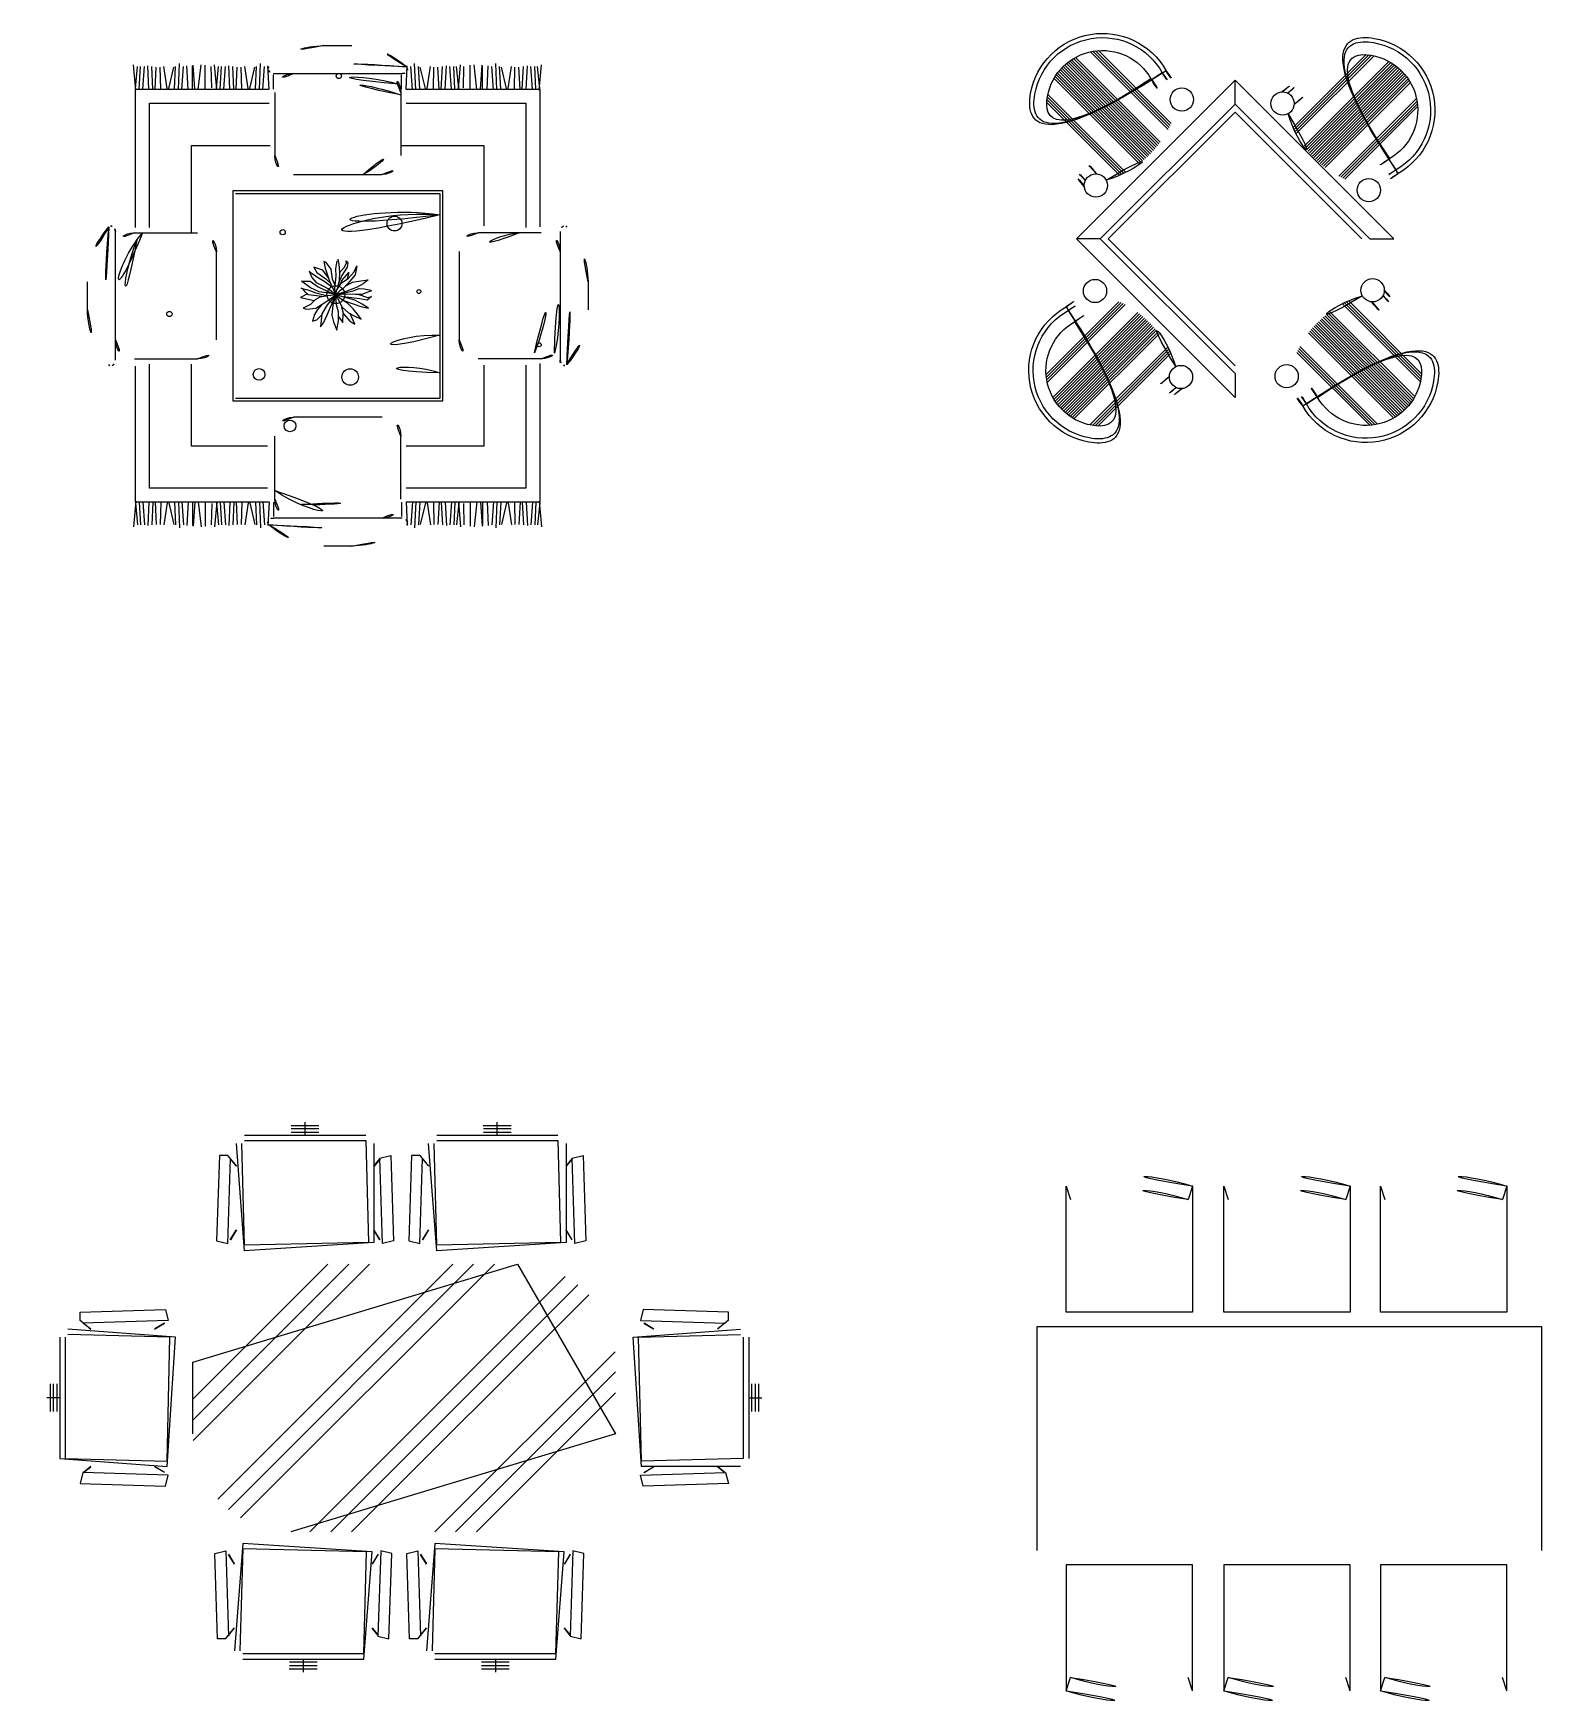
# Model space of a CAD drawing. Header units: millimetres. Extents: x -36495272392165 to 352544598049420, y -228287860276617 to 83349.
# Drawn here: x 961484830480.4 to 961484830692.2, y -675590103975.1 to -675590103740.9 of the extents above; entities that cross this region are included whole.
import ezdxf

# ---------------------------------------------------------------- set-up
doc = ezdxf.new("R2010")
doc.units = ezdxf.units.MM
doc.header["$MEASUREMENT"] = 0
pattern_1 = [(0, (-124079.763, 112233.095), (12.5, 21.650635), [3.125, -21.875]), (90, (-124078.2, 112233.095), (-12.5, 21.6506351), [1.5625, -41.73877]), (90, (-124077.81, 112233.095), (-12.5, 21.6506351), [1.25, -42.05127]), (90, (-124078.591, 112233.095), (-12.5, 21.6506351), [1.25, -42.05127]), (60, (-124077.419, 112233.095), (-12.5, 21.650635), [1, -24]), (120, (-124078.981, 112233.095), (-25, 1e-08), [1, -24])]

# ---------------------------------------------------------------- blocks, each defined once
blk = doc.blocks.new('dining_sets')
at = {"true_color": 0x000000}
h = blk.add_hatch(dxfattribs=at)
h.set_pattern_fill('SWAMP', color=18, scale=25, style=0)
h.set_pattern_definition(pattern_1)
h.paths.add_polyline_path([(1805.4, 17579.7), (1805.4, 17729.7), (1374.8, 17729.7), (1374.8, 17286), (1524.8, 17267.6), (1524.8, 17579.7)])
h = blk.add_hatch(dxfattribs=at)
h.set_pattern_fill('SWAMP', color=18, scale=25, style=0)
h.set_pattern_definition(pattern_1)
h.paths.add_polyline_path([(2288.1, 17579.7), (2288.1, 17729.7), (2718.7, 17729.7), (2718.7, 17286), (2568.7, 17267.6), (2568.7, 17579.7)])
h = blk.add_hatch(dxfattribs=at)
h.set_pattern_fill('AR-CONC,_O', color=18, angle=135)
h.set_pattern_definition([(185, (26505.54, 14996.67), (-117.5534, 140.0947), [19.05, -209.55]), (130, (26505.54, 14996.67), (-110.177, -160.0179), [15.24, -167.64]), (235.451, (26495.74, 15008.34), (-227.7302, -19.9222), [16.19, -178.09]), (181.1842, (26469.61, 14960.75), (-161.9534, 221.4102), [28.575, -314.325]), (231.6356, (26456.12, 14979.2), (-342.8264, -7.086), [24.285, -267.135]), (126.184, (26469.61, 14960.75), (-342.8264, -7.0856), [22.86, -251.46]), (156, (26460.63, 14987.69), (-34.8953, 179.5206), [19.05, -209.55]), (101, (26460.63, 14987.69), (-173.9412, -86.54), [15.24, -167.64]), (206.4514, (26457.73, 15002.65), (-208.8365, 92.98), [16.19, -178.09]), (172.5, (26505.536, 14996.67), (-61.97341, -57.60547), [0, -165.608, 0, -170.18, 0, -168.275]), (142.5, (26505.54, 14996.67), (-118.087, -23.58973), [0, -97.028, 0, -161.798, 0, -64.135]), (102.5, (26545.59, 14956.615), (-91.8262, 99.92786), [0, -63.5, 0, -198.12, 0, -262.89]), (92.5, (26563.55, 14938.65), (-122.7224, 86.7639), [0, -82.55, 0, -131.572, 0, -186.69])])
h.paths.add_polyline_path([(5247.5, 16793.4), (5700, 17246), (5247.5, 17698.5), (4794.9, 17246)])
h = blk.add_hatch(dxfattribs=at)
h.set_pattern_fill('SWAMP', color=18, scale=25, style=0)
h.set_pattern_definition(pattern_1)
h.paths.add_polyline_path([(1805.4, 16505.7), (1805.4, 16355.7), (1374.8, 16355.7), (1374.8, 16799.4), (1524.8, 16817.8), (1524.8, 16505.7)])
h = blk.add_hatch(dxfattribs=at)
h.set_pattern_fill('SWAMP', color=18, scale=25, style=0)
h.set_pattern_definition(pattern_1)
h.paths.add_polyline_path([(2288.1, 16505.7), (2288.1, 16355.7), (2718.7, 16355.7), (2718.7, 16799.4), (2568.7, 16817.8), (2568.7, 16505.7)])
at = {"color": 18, "true_color": 0x000000}
for p, q in [((1997.1, 17935.7), (2096.2, 17935.7)), ((5008.8, 17636), (4731.3, 17913.4)), ((5012.5, 17643.1), (4740.4, 17915.2)), ((5016.1, 17650.3), (4749.8, 17916.6)), ((5019.5, 17657.7), (4759.7, 17917.6)), ((1326.5, 17776.4), (1318.4, 17867.3)), ((1324.5, 17782.4), (1332.6, 17861.2)), ((1338.6, 17779.7), (1342.7, 17861.2)), ((1350.8, 17779.7), (1356.8, 17861.2)), ((1373, 17779.7), (1369, 17863.2)), ((1387.2, 17779.7), (1383.1, 17861.2)), ((1395.2, 17778.4), (1399.3, 17859.2)), ((1415.4, 17780.4), (1413.4, 17859.2)), ((1437.7, 17782.4), (1425.6, 17861.2)), ((1443.7, 17782.4), (1461.9, 17859.2)), ((1464, 17780.4), (1468, 17861.2)), ((1478.1, 17778.4), (1482.1, 17871.3)), ((1490.2, 17778.4), (1496.3, 17861.2)), ((1512.5, 17778.4), (1508.4, 17863.2)), ((1528.6, 17780.4), (1528.6, 17863.2)), ((1536.2, 17779.7), (1530.6, 17865.2)), ((1548.8, 17778.4), (1558.9, 17867.3)), ((1573.1, 17779.7), (1573.1, 17865.2)), ((1597.3, 17784.5), (1595.3, 17861.2)), ((1615.2, 17779.7), (1607.4, 17867.3)), ((1613.5, 17782.4), (1621.6, 17861.2)), ((1627.7, 17779.7), (1631.7, 17861.2)), ((1639.8, 17779.7), (1645.8, 17861.2)), ((1662, 17779.7), (1658, 17863.2)), ((1676.2, 17779.7), (1672.1, 17861.2)), ((1684.2, 17778.4), (1688.3, 17859.2)), ((1704.4, 17780.4), (1702.4, 17859.2)), ((1726.7, 17782.4), (1714.6, 17861.2)), ((1732.7, 17782.4), (1750.9, 17859.2)), ((1753, 17780.4), (1757, 17861.2)), ((1767.1, 17778.4), (1771.1, 17871.3)), ((1779.2, 17778.4), (1785.3, 17861.2)), ((1801.5, 17778.4), (1797.4, 17863.2)), ((2290.6, 17778.4), (2294.6, 17863.2)), ((2312.8, 17778.4), (2306.8, 17861.2)), ((2325, 17778.4), (2320.9, 17871.3)), ((2339.1, 17780.4), (2335.1, 17861.2)), ((2359.3, 17782.4), (2341.1, 17859.2)), ((2365.4, 17782.4), (2377.5, 17861.2)), ((2387.6, 17780.4), (2389.6, 17859.2)), ((2407.8, 17778.4), (2403.8, 17859.2)), ((2415.9, 17779.7), (2419.9, 17861.2)), ((2430, 17779.7), (2434.1, 17863.2)), ((2452.3, 17779.7), (2446.2, 17861.2)), ((2464.4, 17779.7), (2460.4, 17861.2)), ((2478.5, 17782.4), (2470.5, 17861.2)), ((2476.8, 17779.7), (2484.6, 17867.3)), ((2494.7, 17784.5), (2496.7, 17861.2)), ((2519, 17779.7), (2519, 17865.2)), ((2543.2, 17778.4), (2533.1, 17867.3)), ((2555.8, 17779.7), (2561.4, 17865.2)), ((2563.4, 17780.4), (2563.4, 17863.2)), ((2579.6, 17778.4), (2583.6, 17863.2)), ((2601.8, 17778.4), (2595.8, 17861.2)), ((2614, 17778.4), (2609.9, 17871.3)), ((2628.1, 17780.4), (2624.1, 17861.2)), ((2648.3, 17782.4), (2630.1, 17859.2)), ((2654.4, 17782.4), (2666.5, 17861.2)), ((2676.6, 17780.4), (2678.6, 17859.2)), ((2696.8, 17778.4), (2692.8, 17859.2)), ((2704.9, 17779.7), (2708.9, 17861.2)), ((2719, 17779.7), (2723.1, 17863.2)), ((2741.3, 17779.7), (2735.2, 17861.2)), ((2753.4, 17779.7), (2749.4, 17861.2)), ((2767.5, 17782.4), (2759.5, 17861.2)), ((2765.5, 17776.4), (2773.6, 17867.3)), ((4934.6, 17539.3), (4624.1, 17849.8)), ((4940.1, 17544.6), (4629.2, 17855.5)), ((4945.6, 17549.9), (4634.6, 17860.9)), ((4950.9, 17555.4), (4640.1, 17866.2)), ((4956.1, 17561.1), (4645.9, 17871.2)), ((4961.2, 17566.8), (4651.9, 17876.1)), ((4966.2, 17572.6), (4658, 17880.7)), ((4971, 17578.6), (4664.4, 17885.1)), ((4975.8, 17584.6), (4671.1, 17889.3)), ((4980.4, 17590.8), (4677.9, 17893.3)), ((5454.9, 17643.5), (5714.7, 17903.4)), ((5458.3, 17636.1), (5724.6, 17902.4)), ((5461.9, 17628.9), (5734, 17901)), ((5465.6, 17621.7), (5743.1, 17899.2)), ((5494, 17576.6), (5796.5, 17879.1)), ((5498.6, 17570.4), (5803.4, 17875.1)), ((5503.4, 17564.3), (5810, 17870.9)), ((5508.3, 17558.4), (5816.4, 17866.5)), ((5513.3, 17552.6), (5822.6, 17861.9)), ((5518.3, 17546.8), (5828.5, 17857)), ((5523.6, 17541.2), (5834.3, 17852)), ((1816.6, 17835.7), (2276.6, 17835.7)), ((1817.6, 17780.4), (1817.6, 17831.6)), ((2274.4, 17780.4), (2274.4, 17831.6)), ((4905.2, 17514.6), (4601.6, 17818.2)), ((4911.3, 17519.3), (4605.6, 17824.9)), ((4917.3, 17524.1), (4609.9, 17831.5)), ((4923.2, 17529.1), (4614.4, 17837.8)), ((4928.9, 17534.1), (4619.1, 17843.9)), ((5247.5, 17726.8), (5247.5, 17811.7)), ((5528.9, 17535.7), (5839.9, 17846.7)), ((5534.3, 17530.3), (5845.2, 17841.2)), ((5539.9, 17525.1), (5850.3, 17835.6)), ((5545.5, 17519.9), (5855.3, 17829.7)), ((5551.3, 17514.8), (5860, 17823.6)), ((5557.2, 17509.9), (5864.5, 17817.3)), ((5563.2, 17505.1), (5868.8, 17810.7)), ((5569.3, 17500.4), (5872.8, 17804)), ((1821.6, 17768.2), (1821.6, 17543.2)), ((2271.6, 17768.2), (2271.6, 17543.2)), ((4835.3, 17473.1), (4575.7, 17732.6)), ((4842.6, 17476.5), (4576.6, 17742.5)), ((4849.9, 17480.1), (4578, 17752)), ((4857, 17483.8), (4579.7, 17761.1)), ((5617.4, 17469.6), (5894.7, 17746.9)), ((5624.6, 17465.9), (5896.5, 17737.8)), ((5631.8, 17462.3), (5897.8, 17728.3)), ((5639.2, 17458.9), (5898.7, 17718.4)), ((1889.1, 17475.7), (2204.1, 17475.7)), ((2421.8, 17417.7), (1671.8, 17417.7)), ((1671.8, 17417.7), (1671.8, 16667.7)), ((2421.8, 16667.7), (2421.8, 17417.7)), ((1253.7, 16812.6), (1253.7, 17272.6)), ((1321.2, 17267.6), (1546.2, 17267.6)), ((2772.3, 17267.8), (2547.3, 17267.8)), ((2839.8, 17272.8), (2839.8, 16812.8)), ((1613.7, 16885.1), (1613.7, 17200.1)), ((2479.8, 17200.3), (2479.8, 16885.3)), ((4766.7, 17246), (4681.8, 17246)), ((5728.3, 17246), (5813.2, 17246)), ((1993.7, 17134.2), (1960.7, 17145.1)), ((1960.7, 17145.1), (1972.3, 17126.3)), ((2013.6, 17106.5), (1993.7, 17134.2)), ((2005.4, 17161.8), (1996.7, 17165.4)), ((1996.7, 17165.4), (2001.1, 17142)), ((2001.1, 17142), (2017.6, 17095)), ((2023.4, 17137.8), (2005.4, 17161.8)), ((2027.3, 17101.8), (2023.4, 17137.8)), ((2039.5, 17138.8), (2043.9, 17167.5)), ((2040.5, 17112.8), (2039.5, 17138.8)), ((2046.3, 17173.8), (2050.2, 17155.5)), ((2050.2, 17155.5), (2052.2, 17125.8)), ((2052.1, 17123.2), (2069.2, 17144.1)), ((2079.9, 17145.1), (2061.4, 17114.9)), ((2069.2, 17144.1), (2077.5, 17159.2)), ((2077.5, 17159.2), (2077, 17168.1)), ((2077, 17168.1), (2082.8, 17159.2)), ((2082.8, 17159.2), (2079.9, 17145.1)), ((2105.2, 17128.9), (2115, 17149.8)), ((2115, 17149.8), (2109.1, 17117.5)), ((1153.7, 16993), (1153.7, 17092.1)), ((1917.3, 17094.5), (1948, 17095)), ((1949, 17071.6), (1917.3, 17094.5)), ((1945.1, 17130.5), (1953.8, 17108.6)), ((1955.8, 17120.6), (1945.1, 17130.5)), ((1948, 17095), (1977.2, 17075.2)), ((1953.8, 17108.6), (1969.9, 17090.3)), ((1974.8, 17108.6), (1955.8, 17120.6)), ((1969.9, 17090.3), (1995.2, 17076.8)), ((1972.3, 17126.3), (2004, 17102.9)), ((2000.6, 17092.9), (1974.8, 17108.6)), ((1977.2, 17075.2), (2028.5, 17049.8)), ((1995.2, 17076.8), (2017.1, 17064.8)), ((2028.5, 17071.5), (2000.6, 17092.9)), ((2004, 17102.9), (2020.5, 17087.7)), ((2017.6, 17095), (2040, 17046.8)), ((2036.9, 17080.4), (2027.3, 17101.8)), ((2035.6, 17068.4), (2040.5, 17112.8)), ((2043.4, 17063.7), (2059.7, 17089.4)), ((2051.2, 17097.6), (2045.9, 17069.6)), ((2061.4, 17114.9), (2048.6, 17084.3)), ((2052.2, 17125.8), (2051.2, 17097.6)), ((2061.6, 17097.4), (2054.2, 17082.1)), ((2059.7, 17089.4), (2083.8, 17104.9)), ((2061.6, 17097.4), (2085.8, 17126.3)), ((2081.4, 17085.6), (2066.3, 17069)), ((2075.1, 17078.7), (2098.9, 17091.4)), ((2085.8, 17126.3), (2079.9, 17102.9)), ((2089.2, 17095.6), (2081.4, 17085.6)), ((2083.8, 17104.9), (2105.2, 17128.9)), ((2109.1, 17117.5), (2089.2, 17095.6)), ((2098.9, 17091.4), (2128.6, 17096.6)), ((2137.4, 17085.6), (2113.5, 17072.1)), ((2128.6, 17096.6), (2154.9, 17099.7)), ((2154.9, 17099.7), (2137.4, 17085.6)), ((2939.8, 17092.4), (2939.8, 16993.3)), ((1938.4, 17049.4), (1913.9, 17037.1)), ((1913.9, 17037.1), (1962.1, 17025.7)), ((1922.7, 17066.9), (1916.4, 17070.5)), ((1916.4, 17070.5), (1940.2, 17063.7)), ((1931, 17055.9), (1922.7, 17066.9)), ((1941.7, 17046.5), (1931, 17055.9)), ((1940.2, 17063.7), (1968.4, 17052.8)), ((1989.4, 17039.8), (1941.7, 17046.5)), ((1980.6, 17057), (1949, 17071.6)), ((1966.5, 17028.3), (1949, 17012.1)), ((1983, 17038.2), (1966.5, 17028.3)), ((1968, 16998.6), (2000.6, 17018.4)), ((1968.4, 17052.8), (2001.5, 17045.5)), ((2023, 17051.2), (1980.6, 17057)), ((2010.8, 17042.4), (1983, 17038.2)), ((2000.6, 17018.4), (2040, 17046.8)), ((2001.5, 17045.5), (2019.2, 17043.5)), ((2040, 17046.8), (2008.4, 17011.1)), ((2009.8, 16977.2), (2040, 17046.8)), ((2040, 17046.8), (2010.8, 17042.4)), ((2017.1, 17064.8), (2040, 17046.8)), ((2040, 17046.8), (2023, 17051.2)), ((2040, 17046.8), (2029.3, 17010)), ((2040, 17046.8), (2035.6, 17068.4)), ((2040, 17046.8), (2043.4, 17063.7)), ((2082.3, 17061.1), (2040, 17046.8)), ((2054.1, 17060.6), (2040, 17046.8)), ((2040, 17046.8), (2101.8, 17060.6)), ((2078.5, 17048.1), (2040, 17046.8)), ((2040, 17046.8), (2061.9, 17001.7)), ((2060.4, 17029.8), (2040, 17046.8)), ((2107.2, 17026.7), (2040, 17046.8)), ((2041.5, 17011.1), (2040, 17046.8)), ((2066.3, 17069), (2054.1, 17060.6)), ((2080.9, 17016.8), (2060.4, 17029.8)), ((2125.2, 17031.4), (2065.5, 17039.2)), ((2067, 17025.7), (2104.7, 17012.6)), ((2108.6, 17047.6), (2078.5, 17048.1)), ((2101.3, 16996.5), (2080.9, 17016.8)), ((2097, 17066.4), (2082.3, 17061.1)), ((2113.5, 17072.1), (2097, 17066.4)), ((2101.8, 17060.6), (2123.2, 17068.4)), ((2133.9, 17013.2), (2107.2, 17026.7)), ((2132.5, 17047.1), (2108.6, 17047.6)), ((2122.3, 17047.3), (2152.9, 17036.6)), ((2123.2, 17068.4), (2140.3, 17067.4)), ((2151.5, 17027.8), (2125.2, 17031.4)), ((2153.4, 17055.9), (2132.5, 17047.1)), ((2140.3, 17067.4), (2160.2, 17064.3)), ((2166.6, 17040.3), (2151.5, 17027.8)), ((2152.9, 17036.6), (2166.6, 17040.3)), ((2166.6, 17061.1), (2153.4, 17055.9)), ((2160.2, 17064.3), (2166.6, 17061.1)), ((4833.2, 17021.8), (4573.4, 16762)), ((4840.6, 17018.4), (4574.4, 16752.1)), ((5638.1, 17017.5), (5910.2, 16745.4)), ((5645.4, 17021.1), (5911.6, 16754.8)), ((5652.8, 17024.5), (5912.6, 16764.6)), ((1949, 17012.1), (1922.7, 16999.1)), ((1922.7, 16999.1), (1936.3, 16994.9)), ((1936.3, 16994.9), (1968, 16998.6)), ((1964.1, 16976.1), (1956.3, 16952.6)), ((1956.3, 16952.6), (1972.3, 16957.3)), ((1974.8, 16993.9), (1964.1, 16976.1)), ((1972.3, 16957.3), (1988.9, 16974)), ((1991, 17012.6), (1974.8, 16993.9)), ((1989.9, 16978.7), (1985, 16932.3)), ((2008.4, 17011.1), (1989.9, 16978.7)), ((1995.7, 16946.4), (2009.8, 16977.2)), ((2029.3, 17010), (2025.9, 16974)), ((2025.9, 16974), (2031.7, 16950)), ((2048.8, 16985.5), (2041.5, 17011.1)), ((2049.7, 16953.7), (2048.8, 16985.5)), ((2049.7, 16968.3), (2064.3, 16947.4)), ((2066.8, 16979.8), (2060.9, 17002.7)), ((2061.9, 17001.7), (2084.8, 16982.4)), ((2064.3, 16947.4), (2066.3, 16979.8)), ((2066.3, 16979.8), (2091.6, 16949.5)), ((2084.8, 16982.4), (2105.2, 16971.4)), ((2101.3, 16954.2), (2090.6, 16979.3)), ((2120.8, 16972.5), (2101.3, 16996.5)), ((2104.7, 17012.6), (2129.1, 17004.3)), ((2105.2, 16971.4), (2129.6, 16958.9)), ((2129.6, 16958.9), (2120.8, 16972.5)), ((2129.1, 17004.3), (2156.8, 16999.1)), ((2156.8, 16999.1), (2133.9, 17013.2)), ((4847.9, 17014.8), (4575.8, 16742.7)), ((4855, 17011.2), (4577.5, 16733.7)), ((4900.2, 16982.7), (4597.7, 16680.3)), ((4906.3, 16978.1), (4601.6, 16673.4)), ((4912.4, 16973.4), (4605.8, 16666.8)), ((4918.4, 16968.5), (4610.2, 16660.4)), ((4924.2, 16963.5), (4614.9, 16654.2)), ((4929.9, 16958.4), (4619.7, 16648.2)), ((5550.5, 16955.8), (5861.2, 16645.1)), ((5556.1, 16961), (5866.3, 16650.9)), ((5561.8, 16966.1), (5871.1, 16656.8)), ((5567.6, 16971.1), (5875.8, 16663)), ((5573.6, 16976), (5880.2, 16669.4)), ((5579.7, 16980.8), (5884.4, 16676)), ((5585.8, 16985.4), (5888.3, 16682.9)), ((5631, 17013.8), (5908.5, 16736.3)), ((1985, 16932.3), (1995.7, 16946.4)), ((2031.7, 16950), (2043.4, 16919.8)), ((2043.4, 16919.8), (2049.7, 16953.7)), ((2091.6, 16949.5), (2107.7, 16941.2)), ((2107.7, 16941.2), (2101.3, 16954.2)), ((4935.5, 16953.2), (4624.8, 16642.4)), ((4941, 16947.9), (4630, 16636.9)), ((4946.4, 16942.4), (4635.5, 16631.5)), ((4951.7, 16936.9), (4641.2, 16626.4)), ((4956.9, 16931.2), (4647.1, 16621.5)), ((4961.9, 16925.5), (4653.2, 16616.8)), ((4966.8, 16919.6), (4659.5, 16612.3)), ((4971.7, 16913.6), (4666, 16608)), ((4976.4, 16907.5), (4672.8, 16603.9)), ((5509.6, 16910.1), (5813.2, 16606.6)), ((5514.3, 16916.2), (5820, 16610.6)), ((5519.2, 16922.2), (5826.5, 16614.9)), ((5524.1, 16928.1), (5832.8, 16619.4)), ((5529.1, 16933.9), (5838.9, 16624.1)), ((5534.3, 16939.5), (5844.8, 16629)), ((5539.6, 16945.1), (5850.5, 16634.2)), ((5545, 16950.5), (5856, 16639.5)), ((5007.2, 16859.3), (4729.9, 16582)), ((5010.9, 16852.2), (4739, 16580.3)), ((5014.5, 16845), (4748.4, 16578.9)), ((5017.9, 16837.6), (4758.3, 16578)), ((5468.1, 16840.2), (5727.7, 16580.7)), ((5471.5, 16847.6), (5737.6, 16581.6)), ((5475.1, 16854.8), (5747, 16582.9)), ((5478.8, 16862), (5756.1, 16584.7)), ((1321.2, 16817.6), (1546.2, 16817.6)), ((2772.3, 16817.8), (2547.3, 16817.8)), ((5247.5, 16765.1), (5247.5, 16680.3)), ((1671.8, 16667.7), (2421.8, 16667.7)), ((2204.4, 16609.7), (1889.4, 16609.7)), ((1821.9, 16317.2), (1821.9, 16542.2)), ((2271.9, 16317.2), (2271.9, 16542.2)), ((1326.5, 16309.9), (1318.4, 16219)), ((1324.5, 16303.8), (1332.6, 16225.1)), ((1338.6, 16306.6), (1342.7, 16225.1)), ((1350.8, 16306.6), (1356.8, 16225.1)), ((1373, 16306.6), (1369, 16223.1)), ((1387.2, 16306.6), (1383.1, 16225.1)), ((1395.2, 16307.9), (1399.3, 16227.1)), ((1415.4, 16305.9), (1413.4, 16227.1)), ((1437.7, 16303.8), (1425.6, 16225.1)), ((1443.7, 16303.8), (1461.9, 16227.1)), ((1464, 16305.9), (1468, 16225.1)), ((1478.1, 16307.9), (1482.1, 16215)), ((1490.2, 16307.9), (1496.3, 16225.1)), ((1512.5, 16307.9), (1508.4, 16223.1)), ((1528.6, 16305.9), (1528.6, 16223.1)), ((1536.2, 16306.6), (1530.6, 16221)), ((1548.8, 16307.9), (1558.9, 16219)), ((1573.1, 16306.6), (1573.1, 16221)), ((1597.3, 16301.8), (1595.3, 16225.1)), ((1615.2, 16306.6), (1607.4, 16219)), ((1613.5, 16303.8), (1621.6, 16225.1)), ((1627.7, 16306.6), (1631.7, 16225.1)), ((1639.8, 16306.6), (1645.8, 16225.1)), ((1662, 16306.6), (1658, 16223.1)), ((1676.2, 16306.6), (1672.1, 16225.1)), ((1684.2, 16307.9), (1688.3, 16227.1)), ((1704.4, 16305.9), (1702.4, 16227.1)), ((1726.7, 16303.8), (1714.6, 16225.1)), ((1732.7, 16303.8), (1750.9, 16227.1)), ((1753, 16305.9), (1757, 16225.1)), ((1767.1, 16307.9), (1771.1, 16215)), ((1779.2, 16307.9), (1785.3, 16225.1)), ((1801.5, 16307.9), (1797.4, 16223.1)), ((1817.6, 16305.9), (1817.6, 16254.7)), ((2274.4, 16305.9), (2274.4, 16254.7)), ((2290.6, 16307.9), (2294.6, 16223.1)), ((2312.8, 16307.9), (2306.8, 16225.1)), ((2325, 16307.9), (2320.9, 16215)), ((2339.1, 16305.9), (2335.1, 16225.1)), ((2359.3, 16303.8), (2341.1, 16227.1)), ((2365.4, 16303.8), (2377.5, 16225.1)), ((2387.6, 16305.9), (2389.6, 16227.1)), ((2407.8, 16307.9), (2403.8, 16227.1)), ((2415.9, 16306.6), (2419.9, 16225.1)), ((2430, 16306.6), (2434.1, 16223.1)), ((2452.3, 16306.6), (2446.2, 16225.1)), ((2464.4, 16306.6), (2460.4, 16225.1)), ((2478.5, 16303.8), (2470.5, 16225.1)), ((2476.8, 16306.6), (2484.6, 16219)), ((2494.7, 16301.8), (2496.7, 16225.1)), ((2519, 16306.6), (2519, 16221)), ((2543.2, 16307.9), (2533.1, 16219)), ((2555.8, 16306.6), (2561.4, 16221)), ((2563.4, 16305.9), (2563.4, 16223.1)), ((2579.6, 16307.9), (2583.6, 16223.1)), ((2601.8, 16307.9), (2595.8, 16225.1)), ((2614, 16307.9), (2609.9, 16215)), ((2628.1, 16305.9), (2624.1, 16225.1)), ((2648.3, 16303.8), (2630.1, 16227.1)), ((2654.4, 16303.8), (2666.5, 16225.1)), ((2676.6, 16305.9), (2678.6, 16227.1)), ((2696.8, 16307.9), (2692.8, 16227.1)), ((2704.9, 16306.6), (2708.9, 16225.1)), ((2719, 16306.6), (2723.1, 16223.1)), ((2741.3, 16306.6), (2735.2, 16225.1)), ((2753.4, 16306.6), (2749.4, 16225.1)), ((2767.5, 16303.8), (2759.5, 16225.1)), ((2765.5, 16309.9), (2773.6, 16219)), ((2276.9, 16249.7), (1816.9, 16249.7)), ((2096.5, 16149.7), (1997.3, 16149.7)), ((1880.2, 14082.5), (1979.5, 14082.5)), ((1880.9, 14071.3), (1979.5, 14071.3)), ((1880.9, 14057.9), (1979.5, 14057.9)), ((2565.6, 14082.5), (2664.9, 14082.5)), ((2566.3, 14071.3), (2664.9, 14071.3)), ((2566.3, 14057.9), (2664.9, 14057.9)), ((1663.3, 13963.2), (1684.3, 13937.3)), ((2197.3, 13963.2), (2176.3, 13937.3)), ((2348.7, 13963.2), (2369.8, 13937.3)), ((2882.7, 13963.2), (2861.7, 13937.3)), ((4645.2, 13865.9), (4660.3, 13818.2)), ((5095.2, 13865.9), (5080, 13818.2)), ((5207.8, 13865.9), (5223, 13818.2)), ((5657.8, 13865.9), (5642.7, 13818.2)), ((5766.8, 13865.9), (5781.9, 13818.2)), ((6216.8, 13865.9), (6201.6, 13818.2)), ((1663.3, 13674), (1684.3, 13708.6)), ((2197.3, 13674), (2176.3, 13708.6)), ((2348.7, 13674), (2369.8, 13708.6)), ((2882.7, 13674), (2861.7, 13708.6)), ((1529.6, 13031.2), (2085.8, 13587.4)), ((1529.6, 13105.4), (2011.6, 13587.4)), ((1530.4, 12957.8), (2160.1, 13587.4)), ((1618.5, 12748.9), (2457, 13587.4)), ((1656.3, 12712.4), (2531.3, 13587.4)), ((1699.8, 12681.7), (2605.5, 13587.4)), ((1947.1, 12632), (2858.3, 13543.1)), ((2021.4, 12632), (2902.9, 13513.6)), ((2095.6, 12632), (2941.8, 13478.2)), ((1139.6, 13377.5), (1165.5, 13356.5)), ((1428.8, 13377.5), (1394.2, 13356.5)), ((3138.7, 13377.5), (3173.3, 13356.5)), ((3427.9, 13377.5), (3401.9, 13356.5)), ((2392.6, 12632), (3035.8, 13275.2)), ((1020.3, 13160.6), (1020.3, 13061.3)), ((1031.5, 13159.9), (1031.5, 13061.3)), ((1044.9, 13159.9), (1044.9, 13061.3)), ((2466.8, 12632), (3037.9, 13203.1)), ((3522.6, 13159.9), (3522.6, 13061.3)), ((3535.9, 13159.9), (3535.9, 13061.3)), ((3547.2, 13160.6), (3547.2, 13061.3)), ((2541.1, 12632), (3037.9, 13128.8)), ((1139.6, 12843.5), (1165.5, 12864.5)), ((1428.8, 12843.5), (1394.2, 12864.5)), ((3138.7, 12843.5), (3173.3, 12864.5)), ((3427.9, 12843.5), (3401.9, 12864.5)), ((1656.5, 12552.2), (1677.5, 12517.6)), ((2190.5, 12552.2), (2169.4, 12517.6)), ((2341.9, 12552.2), (2362.9, 12517.6)), ((2875.9, 12552.2), (2854.9, 12517.6)), ((1656.5, 12263), (1677.5, 12289)), ((2190.5, 12263), (2169.4, 12289)), ((2341.9, 12263), (2362.9, 12289)), ((2875.9, 12263), (2854.9, 12289)), ((1873.4, 12143.7), (1972.7, 12143.7)), ((1874.1, 12168.3), (1972.7, 12168.3)), ((1874.1, 12155), (1972.7, 12155)), ((2558.8, 12143.7), (2658.1, 12143.7)), ((2559.5, 12168.3), (2658.1, 12168.3)), ((2559.5, 12155), (2658.1, 12155)), ((4645.2, 12064.9), (4660.3, 12112.5)), ((5095.2, 12064.9), (5080, 12112.5)), ((5207.8, 12064.9), (5223, 12112.5)), ((5657.8, 12064.9), (5642.7, 12112.5)), ((5766.8, 12064.9), (5781.9, 12112.5)), ((6216.8, 12064.9), (6201.6, 12112.5))]:
    blk.add_line(p, q, dxfattribs=at)
for points in [[(5813.2, 17246), (5247.5, 17811.7), (4681.8, 17246), (5247.5, 16680.3)], [(5728.3, 17246), (5247.5, 17726.8), (4766.7, 17246), (5247.5, 16765.1)], [(5700, 17246), (5247.5, 17698.5), (4794.9, 17246), (5247.5, 16793.4)], [(1682.1, 17408.1), (2410.7, 17408.1), (2410.7, 16675.9), (1682.1, 16675.9)], [(4541, 12565.4), (4541, 13365.4), (6341, 13365.4), (6341, 12565.4)]]:
    blk.add_lwpolyline(points, close=True, dxfattribs=at)
for points in [[(1324.8, 17286), (1324.8, 17779.7), (1799.1, 17779.7)], [(1374.8, 17286), (1374.8, 17729.7), (1802.3, 17729.7)], [(2290.2, 17729.7), (2717.2, 17729.7), (2717.2, 17286)], [(2290.7, 17779.7), (2767.2, 17779.7), (2767.2, 17289.2)], [(1524.8, 17267.6), (1524.8, 17579.7), (1805.4, 17579.7)], [(2271.6, 17579.7), (2567.2, 17579.7), (2567.2, 17292.3)], [(1799.1, 16306.6), (1324.8, 16306.6), (1324.8, 16792.1)], [(1795.9, 16356.6), (1374.8, 16356.6), (1374.8, 16798.4)], [(1795.9, 16506.6), (1524.8, 16506.6), (1524.8, 16798.4)], [(2567.2, 16795.3), (2567.2, 16506.6), (2290.2, 16506.6)], [(2717.2, 16795.3), (2717.2, 16356.6), (2290.2, 16356.6)], [(2767.2, 16801.6), (2767.2, 16306.6), (2290.7, 16306.6)], [(1930.3, 14047.9), (1930.3, 14094.1)], [(2615.7, 14047.9), (2615.7, 14094.1)], [(1653.4, 13975.5), (1684.8, 13936.6)], [(2175.8, 13936.6), (2196.9, 13962.7)], [(2338.8, 13975.5), (2370.3, 13936.6)], [(2861.2, 13936.6), (2882.3, 13962.7)], [(1684.8, 13709.5), (1663.7, 13674.7)], [(2196.9, 13674.7), (2175.8, 13709.5)], [(2370.3, 13709.5), (2349.2, 13674.7)], [(2882.3, 13674.7), (2861.2, 13709.5)], [(1127.3, 13387.4), (1166.2, 13355.9)], [(3440.1, 13387.4), (3401.3, 13355.9)], [(1393.3, 13355.9), (1428.1, 13377.1)], [(3174.2, 13355.9), (3139.4, 13377.1)], [(1054.9, 13110.5), (1008.7, 13110.5)], [(3512.6, 13110.5), (3558.8, 13110.5)], [(1166.2, 12865), (1140.1, 12843.9)], [(1428.1, 12843.9), (1393.3, 12865)], [(3139.4, 12843.9), (3174.2, 12865)], [(3401.3, 12865), (3427.4, 12843.9)], [(1678, 12516.7), (1656.9, 12551.5)], [(2190, 12551.5), (2168.9, 12516.7)], [(2363.4, 12516.7), (2342.3, 12551.5)], [(2875.5, 12551.5), (2854.3, 12516.7)], [(1646.6, 12250.8), (1678, 12289.6)], [(2168.9, 12289.6), (2190, 12263.5)], [(2332, 12250.8), (2363.4, 12289.6)], [(2854.3, 12289.6), (2875.5, 12263.5)], [(1923.5, 12178.3), (1923.5, 12132.1)], [(2608.9, 12178.3), (2608.9, 12132.1)]]:
    blk.add_lwpolyline(points, dxfattribs=at)
for points in [[(1719.8, 14099, 0.552014), (1739.9, 14064.5, -0.175809), (2119.3, 14061.7, 0.578392), (2148, 14093.3, 0.214524)], [(2405.3, 14099, 0.552014), (2425.4, 14064.5, -0.175809), (2804.7, 14061.7, 0.578392), (2833.5, 14093.3, 0.214524)], [(1714.3, 14028.3), (2146.3, 14028.3, -0.414214), (2156.1, 14018.5), (2156.1, 13665, -0.414214), (2146.3, 13655.2), (1714.3, 13655.2, -0.414214), (1704.5, 13665), (1704.5, 14018.5, -0.414214)], [(2399.7, 14028.3), (2831.7, 14028.3, -0.414214), (2841.5, 14018.5), (2841.5, 13665, -0.414214), (2831.7, 13655.2), (2399.7, 13655.2, -0.414214), (2389.9, 13665), (2389.9, 14018.5, -0.414214)], [(1653.9, 13975.5), (1624.4, 13975.5, 0.414214), (1614.6, 13965.7), (1614.6, 13671.1, 0.414214), (1624.4, 13661.3), (1653.9, 13661.3, 0.414214), (1663.7, 13671.1), (1663.7, 13965.7, 0.414214)], [(2339.3, 13975.5), (2309.9, 13975.5, 0.414214), (2300.1, 13965.7), (2300.1, 13671.1, 0.414214), (2309.9, 13661.3), (2339.3, 13661.3, 0.414214), (2349.2, 13671.1), (2349.2, 13965.7, 0.414214)], [(1529.6, 12982), (1529.6, 13237.4, -0.414214), (1879.6, 13587.4), (2687.9, 13587.4, -0.414214), (3037.9, 13237.4), (3037.9, 12982, -0.414214), (2687.9, 12632), (1879.6, 12632, -0.414214)], [(1127.3, 13386.9), (1127.3, 13416.3, -0.414214), (1137.1, 13426.2), (1431.7, 13426.2, -0.414214), (1441.5, 13416.3), (1441.5, 13386.9, -0.414214), (1431.7, 13377.1), (1137.1, 13377.1, -0.414214)], [(3440.1, 13386.9), (3440.1, 13416.3, 0.414214), (3430.3, 13426.2), (3135.8, 13426.2, 0.414214), (3126, 13416.3), (3126, 13386.9, 0.414214), (3135.8, 13377.1), (3430.3, 13377.1, 0.414214)], [(1074.5, 13326.5), (1074.5, 12894.5, 0.414214), (1084.3, 12884.7), (1437.8, 12884.7, 0.414214), (1447.6, 12894.5), (1447.6, 13326.5, 0.414214), (1437.8, 13336.3), (1084.3, 13336.3, 0.414214)], [(3492.9, 13326.5), (3492.9, 12894.5, -0.414214), (3483.1, 12884.7), (3129.7, 12884.7, -0.414214), (3119.8, 12894.5), (3119.8, 13326.5, -0.414214), (3129.7, 13336.3), (3483.1, 13336.3, -0.414214)], [(1003.8, 13321, -0.552014), (1038.3, 13300.9, 0.175809), (1041.1, 12921.5, -0.578392), (1009.5, 12892.8, -0.214524)], [(3563.7, 13321, 0.552014), (3529.2, 13300.9, -0.175809), (3526.3, 12921.5, 0.578392), (3557.9, 12892.8, 0.214524)], [(1647.1, 12250.8), (1617.6, 12250.8, -0.414214), (1607.8, 12260.6), (1607.8, 12555.1, -0.414214), (1617.6, 12565), (1647.1, 12565, -0.414214), (1656.9, 12555.1), (1656.9, 12260.6, -0.414214)], [(1707.5, 12198), (2139.5, 12198, 0.414214), (2149.3, 12207.8), (2149.3, 12561.2, 0.414214), (2139.5, 12571.1), (1707.5, 12571.1, 0.414214), (1697.6, 12561.2), (1697.6, 12207.8, 0.414214)], [(2332.5, 12250.8), (2303, 12250.8, -0.414214), (2293.2, 12260.6), (2293.2, 12555.1, -0.414214), (2303, 12565), (2332.5, 12565, -0.414214), (2342.3, 12555.1), (2342.3, 12260.6, -0.414214)], [(2392.9, 12198), (2824.9, 12198, 0.414214), (2834.7, 12207.8), (2834.7, 12561.2, 0.414214), (2824.9, 12571.1), (2392.9, 12571.1, 0.414214), (2383.1, 12561.2), (2383.1, 12207.8, 0.414214)], [(1713, 12127.2, -0.552014), (1733.1, 12161.7, 0.175809), (2112.4, 12164.6, -0.578392), (2141.2, 12133, -0.214524)], [(2398.4, 12127.2, -0.552014), (2418.5, 12161.7, 0.175809), (2797.9, 12164.6, -0.578392), (2826.6, 12133, -0.214524)]]:
    blk.add_lwpolyline(points, format="xyb", close=True, dxfattribs=at)
for points in [[(2175.8, 14018.5), (2175.8, 13665, -0.414214), (2146.3, 13635.6), (1714.3, 13635.6, -0.414214), (1684.8, 13665), (1684.8, 14018.5, -0.414214), (1714.3, 14047.9)], [(1714.3, 14047.9), (2146.3, 14047.9, -0.414214), (2175.8, 14018.5)], [(2861.2, 14018.5), (2861.2, 13665, -0.414214), (2831.7, 13635.6), (2399.7, 13635.6, -0.414214), (2370.3, 13665), (2370.3, 14018.5, -0.414214), (2399.7, 14047.9)], [(2399.7, 14047.9), (2831.7, 14047.9, -0.414214), (2861.2, 14018.5)], [(2236.1, 13975.5, -0.414214), (2246, 13965.7), (2246, 13671.1, -0.414214), (2236.1, 13661.3), (2206.7, 13661.3, -0.414214), (2196.9, 13671.1), (2196.9, 13965.7, -0.414214)], [(2196.9, 13965.7, -0.414214), (2206.7, 13975.5), (2236.1, 13975.5, -0.414214)], [(2921.6, 13975.5, -0.414214), (2931.4, 13965.7), (2931.4, 13671.1, -0.414214), (2921.6, 13661.3), (2892.1, 13661.3, -0.414214), (2882.3, 13671.1), (2882.3, 13965.7, -0.414214)], [(2882.3, 13965.7, -0.414214), (2892.1, 13975.5), (2921.6, 13975.5, -0.414214)], [(5095.2, 13866.2), (5095.2, 13416.2), (4645.2, 13416.2), (4645.2, 13866.2, -0.153703), (5095.2, 13866.2)], [(5657.8, 13866.2), (5657.8, 13416.2), (5207.8, 13416.2), (5207.8, 13866.2, -0.153703), (5657.8, 13866.2)], [(6216.8, 13866.2), (6216.8, 13416.2), (5766.8, 13416.2), (5766.8, 13866.2, -0.153703), (6216.8, 13866.2)], [(1054.9, 12894.5, 0.414214), (1084.3, 12865), (1437.8, 12865, 0.414214), (1467.3, 12894.5), (1467.3, 13326.5, 0.414214), (1437.8, 13355.9), (1084.3, 13355.9, 0.414214), (1054.9, 13326.5)], [(3483.1, 12865), (3129.7, 12865, -0.414214), (3100.2, 12894.5), (3100.2, 13326.5, -0.414214), (3129.7, 13355.9), (3483.1, 13355.9, -0.414214), (3512.6, 13326.5)], [(1054.9, 13326.5), (1054.9, 12894.5, 0.414214)], [(3512.6, 13326.5), (3512.6, 12894.5, -0.414214), (3483.1, 12865)], [(1127.3, 12804.6, 0.414214), (1137.1, 12794.8), (1431.7, 12794.8, 0.414214), (1441.5, 12804.6), (1441.5, 12834.1, 0.414214), (1431.7, 12843.9), (1137.1, 12843.9, 0.414214)], [(1137.1, 12843.9, 0.414214), (1127.3, 12834.1), (1127.3, 12804.6, 0.414214)], [(3440.1, 12804.6, -0.414214), (3430.3, 12794.8), (3135.8, 12794.8, -0.414214), (3126, 12804.6), (3126, 12834.1, -0.414214), (3135.8, 12843.9), (3430.3, 12843.9, -0.414214)], [(3430.3, 12843.9, -0.414214), (3440.1, 12834.1), (3440.1, 12804.6, -0.414214)], [(2139.5, 12178.3, 0.414214), (2168.9, 12207.8), (2168.9, 12561.2, 0.414214), (2139.5, 12590.7), (1707.5, 12590.7, 0.414214), (1678, 12561.2), (1678, 12207.8, 0.414214), (1707.5, 12178.3)], [(2229.3, 12250.8, 0.414214), (2239.1, 12260.6), (2239.1, 12555.1, 0.414214), (2229.3, 12565), (2199.9, 12565, 0.414214), (2190, 12555.1), (2190, 12260.6, 0.414214)], [(2824.9, 12178.3, 0.414214), (2854.3, 12207.8), (2854.3, 12561.2, 0.414214), (2824.9, 12590.7), (2392.9, 12590.7, 0.414214), (2363.4, 12561.2), (2363.4, 12207.8, 0.414214), (2392.9, 12178.3)], [(2914.7, 12250.8, 0.414214), (2924.6, 12260.6), (2924.6, 12555.1, 0.414214), (2914.7, 12565), (2885.3, 12565, 0.414214), (2875.5, 12555.1), (2875.5, 12260.6, 0.414214)], [(5095.2, 12064.5), (5095.2, 12514.5), (4645.2, 12514.5), (4645.2, 12064.5, 0.153703), (5095.2, 12064.5)], [(5657.8, 12064.5), (5657.8, 12514.5), (5207.8, 12514.5), (5207.8, 12064.5, 0.153703), (5657.8, 12064.5)], [(6216.8, 12064.5), (6216.8, 12514.5), (5766.8, 12514.5), (5766.8, 12064.5, 0.153703), (6216.8, 12064.5)], [(2190, 12260.6, 0.414214), (2199.9, 12250.8), (2229.3, 12250.8, 0.414214)], [(2875.5, 12260.6, 0.414214), (2885.3, 12250.8), (2914.7, 12250.8, 0.414214)], [(1707.5, 12178.3), (2139.5, 12178.3, 0.414214)], [(2392.9, 12178.3), (2824.9, 12178.3, 0.414214)]]:
    blk.add_lwpolyline(points, format="xyb", dxfattribs=at)
for centre, radius in [((2050.4, 17827.2), 9.34), ((5057.5, 17743.1), 41.5), ((5416.9, 17728.8), 41.5), ((4750.8, 17436.3), 41.5), ((5724.4, 17419.8), 41.5), ((2249, 17300.7), 26.5), ((1850.2, 17269.6), 9.34), ((2039.9, 17046.9), 31.7), ((4747.9, 17059.9), 41.5), ((5738.1, 17062.5), 41.5), ((2336.2, 17057.9), 6.96), ((1446, 16977.9), 9.34), ((2765.4, 16868.1), 6.96), ((1766.1, 16762.1), 20.9), ((2090.8, 16753), 29.5), ((5054.6, 16753.1), 41.5), ((5431.4, 16755.8), 41.5), ((1876.2, 16578.5), 20.9)]:
    blk.add_circle(centre, radius, dxfattribs=at)
for centre, radius, start, end in [((4774.1, 17719.3), 260, 29.18806, 240.15315), ((2006.8, 17620.3), 315.6, 91.76514, 130.72654), ((2086.5, 17620.3), 315.6, 49.27346, 88.23486), ((4774.1, 17719.3), 244.7, 29.18806, 240.15315), ((4774.1, 17719.3), 198.8, 29.27515, 240.15054), ((5700.3, 17705), 260, 299.84685, 150.81194), ((5700.3, 17705), 244.7, 299.84685, 150.81194), ((1807.4, 17851.9), 10, 130.72654, 202.66999), ((2046.6, 15157.9), 2712.7, 84.8023, 95.1977), ((2285.9, 17851.9), 10, 337.33001, 49.27346), ((5700.3, 17705), 198.8, 299.84946, 150.72485), ((1816.6, 17855.7), 20, 202.66999, 270), ((1889.1, 17768.2), 67.5, 90, 180), ((2103.3, 17234.5), 586.3, 74.02839, 118.70595), ((2045.1, 17126.4), 672.3, 70.30621, 103.41975), ((2204.1, 17768.2), 67.5, 0, 90), ((2276.6, 17855.7), 20, 270, 337.33001), ((5159.8, 17938.3), 244.7, 209.85943, 234.06748), ((5159.8, 17938.3), 198.8, 210.10154, 232.65716), ((5159.8, 17938.3), 183.5, 210.10154, 236.9513), ((5314.7, 17924.1), 183.5, 303.0487, 329.89846), ((5314.7, 17924.1), 198.8, 307.34284, 329.89846), ((5314.7, 17924.1), 244.7, 305.93252, 330.14057), ((4682.7, 17809.6), 369.5, 286.51583, 343.83175), ((5791.8, 17795.4), 369.5, 196.16825, 253.48417), ((2020.6, 17703.1), 255.5, 297.12776, 349.31091), ((1889.1, 17543.2), 67.5, 180, 270), ((2204.1, 17543.2), 67.5, 270, 0), ((4555, 17333.6), 183.5, 32.67479, 60.70928), ((4555, 17333.6), 198.8, 37.26111, 60.70928), ((4555, 17333.6), 244.7, 36.10548, 60.6071), ((5919.4, 17319.3), 244.7, 119.3929, 143.89452), ((5919.4, 17319.3), 198.8, 119.29072, 142.73889), ((5919.4, 17319.3), 183.5, 119.29072, 147.32521), ((2296.3, 16558.9), 781.4, 81.57939, 141.81043), ((2349.5, 16603.1), 731.3, 85.19509, 155.86298), ((1469.2, 17082.4), 315.6, 139.27346, 178.23486), ((3931.6, 17042.6), 2712.7, 174.8023, 185.1977), ((1237.6, 17281.8), 10, 67.33001, 139.27346), ((1233.7, 17272.6), 20, 0, 67.33001), ((1321.2, 17200.1), 67.5, 90, 180), ((1661.1, 17009.6), 404.2, 140.35042, 208.02917), ((1546.2, 17200.1), 67.5, 0, 90), ((2716.4, 17016.3), 252.5, 95.03599, 159.59553), ((2547.3, 17200.3), 67.5, 90, 180), ((2276.7, 16963.7), 557.7, 346.93624, 33.049), ((2772.3, 17200.3), 67.5, 0, 90), ((2859.8, 17272.8), 20, 112.66999, 180), ((2855.9, 17282.1), 10, 40.72654, 112.66999), ((162, 17042.8), 2712.7, 354.8023, 5.1977), ((2624.3, 17082.7), 315.6, 1.76514, 40.72654), ((1819.2, 17038.9), 529.5, 157.48562, 204.70695), ((2200.7, 17066.1), 592.5, 337.50245, 14.75762), ((4552.6, 17162.1), 183.5, 300.10154, 326.9513), ((4552.6, 17162.1), 198.8, 300.10154, 322.65716), ((4552.6, 17162.1), 244.7, 299.85943, 324.06748), ((4681.4, 16685), 369.5, 16.51583, 73.83175), ((5804.6, 16687.6), 369.5, 106.16825, 163.48417), ((5933.4, 17164.7), 244.7, 215.93252, 240.14057), ((5933.4, 17164.7), 198.8, 217.34284, 239.89846), ((5933.4, 17164.7), 183.5, 213.0487, 239.89846), ((1469.2, 17002.7), 315.6, 181.76514, 220.72654), ((2624.3, 17003), 315.6, 319.27346, 358.23486), ((4771.7, 16776.4), 260, 119.18806, 330.15315), ((4771.7, 16776.4), 244.7, 119.18806, 330.15315), ((5714.3, 16779), 260, 209.84685, 60.81194), ((5714.3, 16779), 244.7, 209.84685, 60.81194), ((2389.8, 16529.5), 373.3, 86.78127, 156.90533), ((4771.7, 16776.4), 198.8, 119.27515, 330.15054), ((5714.3, 16779), 198.8, 209.84946, 60.72485), ((1321.2, 16885.1), 67.5, 180, 270), ((1546.2, 16885.1), 67.5, 270, 0), ((2547.3, 16885.3), 67.5, 180, 270), ((2772.3, 16885.3), 67.5, 270, 0), ((1237.6, 16803.3), 10, 220.72654, 292.66999), ((1233.7, 16812.6), 20, 292.66999, 0), ((2301.8, 16433.2), 352.3, 71.99678, 136.45952), ((2859.8, 16812.8), 20, 180, 247.33001), ((2855.9, 16803.6), 10, 247.33001, 319.27346), ((5157.4, 16557.3), 244.7, 126.10548, 150.6071), ((5328.6, 16560), 198.8, 29.29072, 52.73889), ((5328.6, 16560), 244.7, 29.3929, 53.89452), ((5157.4, 16557.3), 198.8, 127.26111, 150.70928), ((5157.4, 16557.3), 183.5, 122.67479, 150.70928), ((5328.6, 16560), 183.5, 29.29072, 57.32521), ((1889.4, 16542.2), 67.5, 90, 180), ((2204.4, 16542.2), 67.5, 0, 90), ((2073, 16716.1), 445.7, 235.71121, 296.49911), ((1889.4, 16317.2), 67.5, 180, 270), ((1959.3, 17118.6), 821.1, 267.03773, 292.37724), ((2204.4, 16317.2), 67.5, 270, 0), ((1816.9, 16229.7), 20, 90, 157.33001), ((2276.9, 16229.7), 20, 22.66999, 90), ((1807.7, 16233.5), 10, 157.33001, 229.27346), ((2046.9, 18927.5), 2712.7, 264.8023, 275.1977), ((2007.1, 16465.1), 315.6, 229.27346, 268.23486), ((2086.7, 16465.1), 315.6, 271.76514, 310.72654), ((2286.1, 16233.5), 10, 310.72654, 22.66999), ((4870.2, 13158.5), 742.3, 72.35437, 107.64563), ((5432.8, 13158.5), 742.3, 72.35437, 107.64563), ((5991.8, 13158.5), 742.3, 72.35437, 107.64563), ((4870.2, 13158.5), 692.3, 72.35437, 107.64563), ((5432.8, 13158.5), 692.3, 72.35437, 107.64563), ((5991.8, 13158.5), 692.3, 72.35437, 107.64563), ((4870.2, 12772.2), 692.3, 252.35437, 287.64563), ((5432.8, 12772.2), 692.3, 252.35437, 287.64563), ((5991.8, 12772.2), 692.3, 252.35437, 287.64563), ((4870.2, 12772.2), 742.3, 252.35437, 287.64563), ((5432.8, 12772.2), 742.3, 252.35437, 287.64563), ((5991.8, 12772.2), 742.3, 252.35437, 287.64563)]:
    blk.add_arc(centre, radius, start, end, dxfattribs=at)

msp = doc.modelspace()

# ---------------------------------------------------------------- block references
at = {"xscale": 0.03937007874015748, "yscale": 0.03937007874015748, "zscale": 0.03937007874015748}
msp.add_blockref('dining_sets', (961484830442.53, -675590104448.72), dxfattribs=at)

doc.saveas('drawing.dxf')
